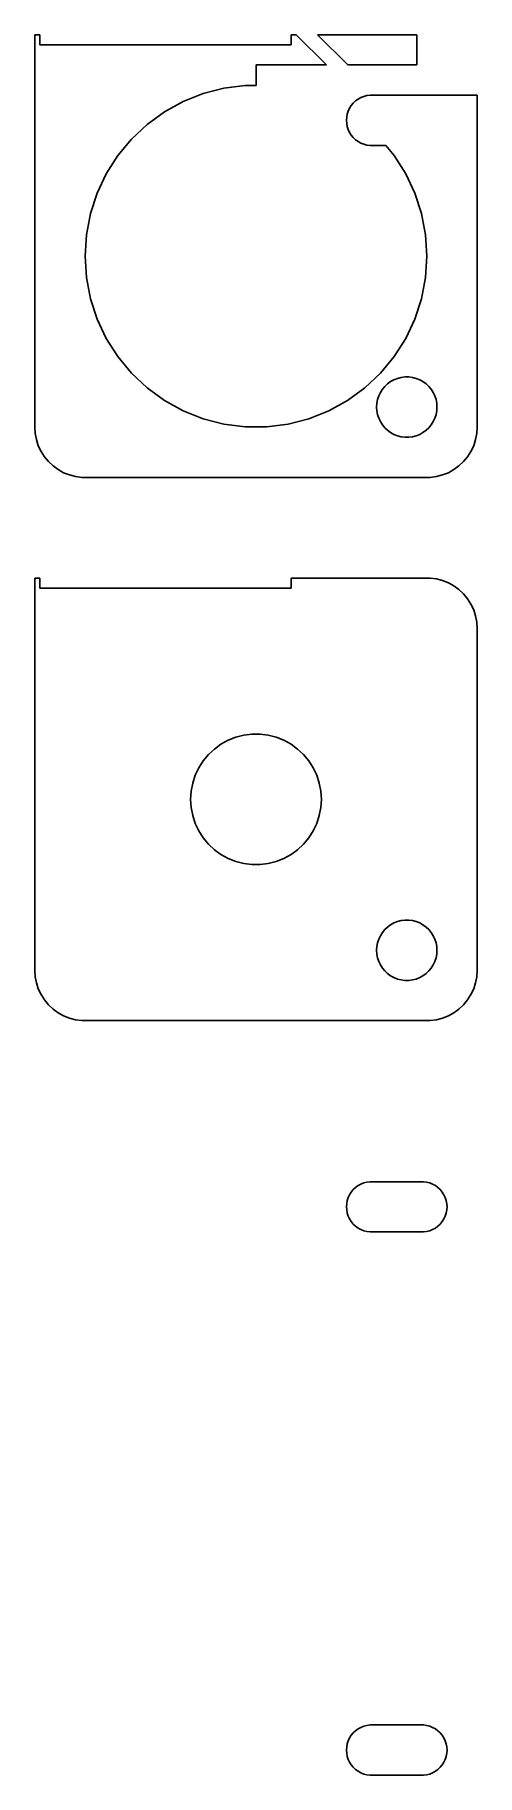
# Model space of a CAD drawing. Header units: metres. Extents: x -22 to 22, y 11 to 184.
import ezdxf

# ---------------------------------------------------------------- set-up
doc = ezdxf.new("R2010")
doc.units = ezdxf.units.M

msp = doc.modelspace()

# ---------------------------------------------------------------- linework, layer by layer
for p, q in [((-21.5, 184), (-22, 184)), ((-22, 184), (-22, 145)), ((-21.5, 183), (-21.5, 184)), ((4.00986, 183.99), (3.5, 183.99)), ((3.5, 183.99), (3.5, 183)), ((6.99998, 181), (4.00986, 183.99)), ((16, 183.99), (6.13118, 183.99)), ((6.13118, 183.99), (9.12131, 181)), ((16, 181), (16, 183.99)), ((3.5, 183), (-21.5, 183)), ((0, 178.966), (0, 181)), ((0, 181), (6.99998, 181)), ((9.12131, 181), (16, 181)), ((-5.25328, 178.168), (-3.18547, 178.699)), ((-3.18547, 178.699), (-1.06743, 178.966)), ((-1.06743, 178.966), (0, 178.966)), ((-9.10905, 176.354), (-7.23824, 177.382)), ((-7.23824, 177.382), (-5.25328, 178.168)), ((9.30922, 176.704), (9.17555, 176.42)), ((9.47745, 176.969), (9.30922, 176.704)), ((9.67757, 177.211), (9.47745, 176.969)), ((9.90643, 177.426), (9.67757, 177.211)), ((10.1604, 177.611), (9.90643, 177.426)), ((10.4355, 177.762), (10.1604, 177.611)), ((10.7274, 177.878), (10.4355, 177.762)), ((11.0315, 177.956), (10.7274, 177.878)), ((11.343, 177.995), (11.0315, 177.956)), ((11.5, 177.995), (11.343, 177.995)), ((22, 178), (11.5, 178)), ((11.5, 178), (11.5, 177.995)), ((22, 145), (22, 178)), ((-12.3925, 173.637), (-10.8362, 175.099)), ((-10.8362, 175.099), (-9.10905, 176.354)), ((9.0197, 175.813), (9, 175.5)), ((9, 175.5), (9.0197, 175.187)), ((9.07854, 176.122), (9.0197, 175.813)), ((9.0197, 175.187), (9.07854, 174.878)), ((9.17555, 176.42), (9.07854, 176.122)), ((9.07854, 174.878), (9.17555, 174.58)), ((-13.7533, 171.992), (-12.3925, 173.637)), ((9.17555, 174.58), (9.30922, 174.296)), ((9.30922, 174.296), (9.47745, 174.031)), ((9.47745, 174.031), (9.67757, 173.789)), ((9.67757, 173.789), (9.90643, 173.574)), ((9.90643, 173.574), (10.1604, 173.389)), ((10.1604, 173.389), (10.4355, 173.238)), ((10.4355, 173.238), (10.7274, 173.122)), ((10.7274, 173.122), (11.0315, 173.044)), ((11.0315, 173.044), (11.343, 173.005)), ((11.343, 173.005), (12.9156, 173.005)), ((12.9156, 173.005), (13.7533, 171.992)), ((-14.8972, 170.19), (-13.7533, 171.992)), ((13.7533, 171.992), (14.8972, 170.19)), ((-15.8062, 168.258), (-14.8972, 170.19)), ((14.8972, 170.19), (15.8062, 168.258)), ((-16.4659, 166.228), (-15.8062, 168.258)), ((15.8062, 168.258), (16.4659, 166.228)), ((-16.8659, 164.131), (-16.4659, 166.228)), ((16.4659, 166.228), (16.8659, 164.131)), ((-17, 162), (-16.8659, 164.131)), ((16.8659, 164.131), (17, 162)), ((-16.8659, 159.869), (-17, 162)), ((17, 162), (16.8659, 159.869)), ((-16.4659, 157.772), (-16.8659, 159.869)), ((16.8659, 159.869), (16.4659, 157.772)), ((-15.8062, 155.742), (-16.4659, 157.772)), ((16.4659, 157.772), (15.8062, 155.742)), ((-14.8972, 153.81), (-15.8062, 155.742)), ((15.8062, 155.742), (14.8972, 153.81)), ((-13.7533, 152.008), (-14.8972, 153.81)), ((14.8972, 153.81), (13.7533, 152.008)), ((-12.3925, 150.363), (-13.7533, 152.008)), ((13.7533, 152.008), (12.3925, 150.363)), ((-10.8362, 148.901), (-12.3925, 150.363)), ((-9.10905, 147.646), (-10.8362, 148.901)), ((10.8362, 148.901), (9.10905, 147.646)), ((12.3925, 150.363), (10.8362, 148.901)), ((12.5729, 148.763), (12.8131, 149.054)), ((12.8131, 149.054), (13.0877, 149.312)), ((13.0877, 149.312), (13.3925, 149.533)), ((13.3925, 149.533), (13.7227, 149.714)), ((13.7227, 149.714), (14.0729, 149.853)), ((14.0729, 149.853), (14.4379, 149.947)), ((14.4379, 149.947), (14.8116, 149.994)), ((14.8116, 149.994), (15.1884, 149.994)), ((15.1884, 149.994), (15.5621, 149.947)), ((15.5621, 149.947), (15.927, 149.853)), ((15.927, 149.853), (16.2773, 149.714)), ((16.2773, 149.714), (16.6075, 149.533)), ((16.6075, 149.533), (16.9123, 149.312)), ((16.9123, 149.312), (17.1869, 149.054)), ((17.1869, 149.054), (17.427, 148.763)), ((-7.23824, 146.618), (-9.10905, 147.646)), ((9.10905, 147.646), (7.23824, 146.618)), ((12, 147), (12.0237, 147.376)), ((12.0237, 147.376), (12.0942, 147.746)), ((12.0942, 147.746), (12.2107, 148.104)), ((12.2107, 148.104), (12.3711, 148.445)), ((12.3711, 148.445), (12.5729, 148.763)), ((17.427, 148.763), (17.6289, 148.445)), ((17.6289, 148.445), (17.7893, 148.104)), ((17.7893, 148.104), (17.9057, 147.746)), ((17.9057, 147.746), (17.9763, 147.376)), ((17.9763, 147.376), (18, 147)), ((-5.25328, 145.832), (-7.23824, 146.618)), ((-3.18547, 145.301), (-5.25328, 145.832)), ((5.25328, 145.832), (3.18547, 145.301)), ((7.23824, 146.618), (5.25328, 145.832)), ((12.0237, 146.624), (12, 147)), ((12.0942, 146.254), (12.0237, 146.624)), ((12.2107, 145.896), (12.0942, 146.254)), ((12.3711, 145.555), (12.2107, 145.896)), ((12.5729, 145.237), (12.3711, 145.555)), ((17.6289, 145.555), (17.427, 145.237)), ((17.7893, 145.896), (17.6289, 145.555)), ((17.9057, 146.254), (17.7893, 145.896)), ((17.9763, 146.624), (17.9057, 146.254)), ((18, 147), (17.9763, 146.624)), ((-22, 145), (-21.9606, 144.373)), ((-21.9606, 144.373), (-21.8429, 143.757)), ((-21.8429, 143.757), (-21.6489, 143.159)), ((-1.06743, 145.034), (-3.18547, 145.301)), ((1.06743, 145.034), (-1.06743, 145.034)), ((3.18547, 145.301), (1.06743, 145.034)), ((12.8131, 144.946), (12.5729, 145.237)), ((13.0877, 144.688), (12.8131, 144.946)), ((13.3925, 144.467), (13.0877, 144.688)), ((13.7227, 144.286), (13.3925, 144.467)), ((14.0729, 144.147), (13.7227, 144.286)), ((14.4379, 144.053), (14.0729, 144.147)), ((14.8116, 144.006), (14.4379, 144.053)), ((15.1884, 144.006), (14.8116, 144.006)), ((15.5621, 144.053), (15.1884, 144.006)), ((15.927, 144.147), (15.5621, 144.053)), ((16.2773, 144.286), (15.927, 144.147)), ((16.6075, 144.467), (16.2773, 144.286)), ((16.9123, 144.688), (16.6075, 144.467)), ((17.1869, 144.946), (16.9123, 144.688)), ((17.427, 145.237), (17.1869, 144.946)), ((21.6489, 143.159), (21.8429, 143.757)), ((21.8429, 143.757), (21.9606, 144.373)), ((21.9606, 144.373), (22, 145)), ((-21.6489, 143.159), (-21.3815, 142.591)), ((-21.3815, 142.591), (-21.0451, 142.061)), ((-21.0451, 142.061), (-20.6448, 141.577)), ((20.6448, 141.577), (21.0451, 142.061)), ((21.0451, 142.061), (21.3815, 142.591)), ((21.3815, 142.591), (21.6489, 143.159)), ((-20.6448, 141.577), (-20.1871, 141.147)), ((-20.1871, 141.147), (-19.6791, 140.778)), ((-19.6791, 140.778), (-19.1289, 140.476)), ((-19.1289, 140.476), (-18.5451, 140.245)), ((-18.5451, 140.245), (-17.9369, 140.089)), ((17.9369, 140.089), (18.5451, 140.245)), ((18.5451, 140.245), (19.1289, 140.476)), ((19.1289, 140.476), (19.6791, 140.778)), ((19.6791, 140.778), (20.1871, 141.147)), ((20.1871, 141.147), (20.6448, 141.577)), ((-17.9369, 140.089), (-17.3139, 140.01)), ((-17.3139, 140.01), (17.3139, 140.01)), ((17.3139, 140.01), (17.9369, 140.089)), ((-21.5, 130), (-22, 130)), ((-22, 130), (-22, 91)), ((-21.5, 129), (-21.5, 130)), ((17.3139, 129.99), (3.5, 129.99)), ((3.5, 129.99), (3.5, 129)), ((17.9369, 129.911), (17.3139, 129.99)), ((18.5451, 129.755), (17.9369, 129.911)), ((19.1289, 129.524), (18.5451, 129.755)), ((3.5, 129), (-21.5, 129)), ((19.6791, 129.222), (19.1289, 129.524)), ((20.1871, 128.853), (19.6791, 129.222)), ((20.6448, 128.423), (20.1871, 128.853)), ((21.0451, 127.939), (20.6448, 128.423)), ((21.3815, 127.409), (21.0451, 127.939)), ((21.6489, 126.841), (21.3815, 127.409)), ((21.8429, 126.243), (21.6489, 126.841)), ((21.9606, 125.627), (21.8429, 126.243)), ((22, 125), (21.9606, 125.627)), ((22, 91), (22, 125)), ((-2.76756, 113.881), (-2.00861, 114.182)), ((-2.00861, 114.182), (-1.21797, 114.385)), ((-1.21797, 114.385), (-0.40813, 114.487)), ((-0.40813, 114.487), (0.40813, 114.487)), ((0.40813, 114.487), (1.21797, 114.385)), ((1.21797, 114.385), (2.00861, 114.182)), ((2.00861, 114.182), (2.76756, 113.881)), ((-5.25861, 111.821), (-4.73828, 112.45)), ((-4.73828, 112.45), (-4.14325, 113.008)), ((-4.14325, 113.008), (-3.48286, 113.488)), ((-3.48286, 113.488), (-2.76756, 113.881)), ((2.76756, 113.881), (3.48286, 113.488)), ((3.48286, 113.488), (4.14325, 113.008)), ((4.14325, 113.008), (4.73828, 112.45)), ((4.73828, 112.45), (5.25861, 111.821)), ((-6.04353, 110.393), (-5.69598, 111.131)), ((-5.69598, 111.131), (-5.25861, 111.821)), ((5.25861, 111.821), (5.69598, 111.131)), ((5.69598, 111.131), (6.04353, 110.393)), ((-6.44873, 108.815), (-6.29578, 109.616)), ((-6.29578, 109.616), (-6.04353, 110.393)), ((6.04353, 110.393), (6.29578, 109.616)), ((6.29578, 109.616), (6.44873, 108.815)), ((-6.5, 108), (-6.44873, 108.815)), ((-6.44873, 107.185), (-6.5, 108)), ((6.44873, 108.815), (6.5, 108)), ((6.5, 108), (6.44873, 107.185)), ((-6.29578, 106.384), (-6.44873, 107.185)), ((-6.04353, 105.607), (-6.29578, 106.384)), ((-5.69598, 104.869), (-6.04353, 105.607)), ((6.04353, 105.607), (5.69598, 104.869)), ((6.29578, 106.384), (6.04353, 105.607)), ((6.44873, 107.185), (6.29578, 106.384)), ((-5.25861, 104.179), (-5.69598, 104.869)), ((-4.73828, 103.55), (-5.25861, 104.179)), ((5.25861, 104.179), (4.73828, 103.55)), ((5.69598, 104.869), (5.25861, 104.179)), ((-4.14325, 102.992), (-4.73828, 103.55)), ((-3.48286, 102.512), (-4.14325, 102.992)), ((-2.76756, 102.119), (-3.48286, 102.512)), ((-2.00861, 101.818), (-2.76756, 102.119)), ((2.76756, 102.119), (2.00861, 101.818)), ((3.48286, 102.512), (2.76756, 102.119)), ((4.14325, 102.992), (3.48286, 102.512)), ((4.73828, 103.55), (4.14325, 102.992)), ((-1.21797, 101.615), (-2.00861, 101.818)), ((-0.40813, 101.513), (-1.21797, 101.615)), ((0.40813, 101.513), (-0.40813, 101.513)), ((1.21797, 101.615), (0.40813, 101.513)), ((2.00861, 101.818), (1.21797, 101.615)), ((12.8131, 95.0536), (13.0877, 95.3116)), ((13.0877, 95.3116), (13.3925, 95.533)), ((13.3925, 95.533), (13.7227, 95.7145)), ((13.7227, 95.7145), (14.0729, 95.8532)), ((14.0729, 95.8532), (14.4379, 95.9469)), ((14.4379, 95.9469), (14.8116, 95.9941)), ((14.8116, 95.9941), (15.1884, 95.9941)), ((15.1884, 95.9941), (15.5621, 95.9469)), ((15.5621, 95.9469), (15.927, 95.8532)), ((15.927, 95.8532), (16.2773, 95.7145)), ((16.2773, 95.7145), (16.6075, 95.533)), ((16.6075, 95.533), (16.9123, 95.3116)), ((16.9123, 95.3116), (17.1869, 95.0536)), ((12.0237, 93.376), (12.0942, 93.7461)), ((12.0942, 93.7461), (12.2107, 94.1044)), ((12.2107, 94.1044), (12.3711, 94.4453)), ((12.3711, 94.4453), (12.5729, 94.7634)), ((12.5729, 94.7634), (12.8131, 95.0536)), ((17.1869, 95.0536), (17.427, 94.7634)), ((17.427, 94.7634), (17.6289, 94.4453)), ((17.6289, 94.4453), (17.7893, 94.1044)), ((17.7893, 94.1044), (17.9057, 93.7461)), ((17.9057, 93.7461), (17.9763, 93.376)), ((12, 93), (12.0237, 93.376)), ((12.0237, 92.624), (12, 93)), ((12.0942, 92.2539), (12.0237, 92.624)), ((12.2107, 91.8956), (12.0942, 92.2539)), ((12.3711, 91.5547), (12.2107, 91.8956)), ((17.7893, 91.8956), (17.6289, 91.5547)), ((17.9057, 92.2539), (17.7893, 91.8956)), ((17.9763, 92.624), (17.9057, 92.2539)), ((17.9763, 93.376), (18, 93)), ((18, 93), (17.9763, 92.624)), ((-22, 91), (-21.9606, 90.3733)), ((-21.9606, 90.3733), (-21.8429, 89.7566)), ((12.5729, 91.2366), (12.3711, 91.5547)), ((12.8131, 90.9464), (12.5729, 91.2366)), ((13.0877, 90.6885), (12.8131, 90.9464)), ((13.3925, 90.467), (13.0877, 90.6885)), ((13.7227, 90.2855), (13.3925, 90.467)), ((14.0729, 90.1468), (13.7227, 90.2855)), ((14.4379, 90.0531), (14.0729, 90.1468)), ((14.8116, 90.0059), (14.4379, 90.0531)), ((15.1884, 90.0059), (14.8116, 90.0059)), ((15.5621, 90.0531), (15.1884, 90.0059)), ((15.927, 90.1468), (15.5621, 90.0531)), ((16.2773, 90.2855), (15.927, 90.1468)), ((16.6075, 90.467), (16.2773, 90.2855)), ((16.9123, 90.6885), (16.6075, 90.467)), ((17.1869, 90.9464), (16.9123, 90.6885)), ((17.427, 91.2366), (17.1869, 90.9464)), ((17.6289, 91.5547), (17.427, 91.2366)), ((21.8429, 89.7566), (21.9606, 90.3733)), ((21.9606, 90.3733), (22, 91)), ((-21.8429, 89.7566), (-21.6489, 89.1594)), ((-21.6489, 89.1594), (-21.3815, 88.5912)), ((-21.3815, 88.5912), (-21.0451, 88.0611)), ((21.0451, 88.0611), (21.3815, 88.5912)), ((21.3815, 88.5912), (21.6489, 89.1594)), ((21.6489, 89.1594), (21.8429, 89.7566)), ((-21.0451, 88.0611), (-20.6448, 87.5773)), ((-20.6448, 87.5773), (-20.1871, 87.1474)), ((-20.1871, 87.1474), (-19.6791, 86.7784)), ((-19.6791, 86.7784), (-19.1289, 86.4759)), ((19.1289, 86.4759), (19.6791, 86.7784)), ((19.6791, 86.7784), (20.1871, 87.1474)), ((20.1871, 87.1474), (20.6448, 87.5773)), ((20.6448, 87.5773), (21.0451, 88.0611)), ((-19.1289, 86.4759), (-18.5451, 86.2447)), ((-18.5451, 86.2447), (-17.9369, 86.0886)), ((-17.9369, 86.0886), (-17.3139, 86.0099)), ((-17.3139, 86.0099), (17.3139, 86.0099)), ((17.3139, 86.0099), (17.9369, 86.0886)), ((17.9369, 86.0886), (18.5451, 86.2447)), ((18.5451, 86.2447), (19.1289, 86.4759)), ((9.67757, 69.2114), (9.47745, 68.9695)), ((9.90643, 69.4263), (9.67757, 69.2114)), ((10.1604, 69.6108), (9.90643, 69.4263)), ((10.4355, 69.7621), (10.1604, 69.6108)), ((10.7274, 69.8776), (10.4355, 69.7621)), ((11.0315, 69.9557), (10.7274, 69.8776)), ((11.343, 69.9951), (11.0315, 69.9557)), ((16.657, 69.9951), (11.343, 69.9951)), ((16.9684, 69.9557), (16.657, 69.9951)), ((17.2725, 69.8776), (16.9684, 69.9557)), ((17.5644, 69.7621), (17.2725, 69.8776)), ((17.8396, 69.6108), (17.5644, 69.7621)), ((18.0936, 69.4263), (17.8396, 69.6108)), ((18.3224, 69.2114), (18.0936, 69.4263)), ((18.5225, 68.9695), (18.3224, 69.2114)), ((9.0197, 67.8133), (9, 67.5)), ((9, 67.5), (9.0197, 67.1867)), ((9.07854, 68.1217), (9.0197, 67.8133)), ((9.17555, 68.4203), (9.07854, 68.1217)), ((9.30922, 68.7044), (9.17555, 68.4203)), ((9.47745, 68.9695), (9.30922, 68.7044)), ((18.6908, 68.7044), (18.5225, 68.9695)), ((18.8244, 68.4203), (18.6908, 68.7044)), ((18.9214, 68.1217), (18.8244, 68.4203)), ((18.9803, 67.8133), (18.9214, 68.1217)), ((19, 67.5), (18.9803, 67.8133)), ((18.9803, 67.1867), (19, 67.5)), ((9.0197, 67.1867), (9.07854, 66.8783)), ((9.07854, 66.8783), (9.17555, 66.5797)), ((9.17555, 66.5797), (9.30922, 66.2956)), ((9.30922, 66.2956), (9.47745, 66.0305)), ((9.47745, 66.0305), (9.67757, 65.7886)), ((9.67757, 65.7886), (9.90643, 65.5737)), ((18.0936, 65.5737), (18.3224, 65.7886)), ((18.3224, 65.7886), (18.5225, 66.0305)), ((18.5225, 66.0305), (18.6908, 66.2956)), ((18.6908, 66.2956), (18.8244, 66.5797)), ((18.8244, 66.5797), (18.9214, 66.8783)), ((18.9214, 66.8783), (18.9803, 67.1867)), ((9.90643, 65.5737), (10.1604, 65.3892)), ((10.1604, 65.3892), (10.4355, 65.2379)), ((10.4355, 65.2379), (10.7274, 65.1223)), ((10.7274, 65.1223), (11.0315, 65.0443)), ((11.0315, 65.0443), (11.343, 65.0049)), ((11.343, 65.0049), (16.657, 65.0049)), ((16.657, 65.0049), (16.9684, 65.0443)), ((16.9684, 65.0443), (17.2725, 65.1223)), ((17.2725, 65.1223), (17.5644, 65.2379)), ((17.5644, 65.2379), (17.8396, 65.3892)), ((17.8396, 65.3892), (18.0936, 65.5737)), ((10.1604, 15.6108), (9.90643, 15.4263)), ((10.4355, 15.7621), (10.1604, 15.6108)), ((10.7274, 15.8776), (10.4355, 15.7621)), ((11.0315, 15.9557), (10.7274, 15.8776)), ((11.343, 15.9951), (11.0315, 15.9557)), ((16.657, 15.9951), (11.343, 15.9951)), ((16.9684, 15.9557), (16.657, 15.9951)), ((17.2725, 15.8776), (16.9684, 15.9557)), ((17.5644, 15.7621), (17.2725, 15.8776)), ((17.8396, 15.6108), (17.5644, 15.7621)), ((18.0936, 15.4263), (17.8396, 15.6108)), ((9.07854, 14.1217), (9.0197, 13.8133)), ((9.17555, 14.4203), (9.07854, 14.1217)), ((9.30922, 14.7044), (9.17555, 14.4203)), ((9.47745, 14.9695), (9.30922, 14.7044)), ((9.67757, 15.2114), (9.47745, 14.9695)), ((9.90643, 15.4263), (9.67757, 15.2114)), ((18.3224, 15.2114), (18.0936, 15.4263)), ((18.5225, 14.9695), (18.3224, 15.2114)), ((18.6908, 14.7044), (18.5225, 14.9695)), ((18.8244, 14.4203), (18.6908, 14.7044)), ((18.9214, 14.1217), (18.8244, 14.4203)), ((18.9803, 13.8133), (18.9214, 14.1217)), ((9.0197, 13.8133), (9, 13.5)), ((9, 13.5), (9.0197, 13.1867)), ((9.0197, 13.1867), (9.07854, 12.8783)), ((9.07854, 12.8783), (9.17555, 12.5797)), ((9.17555, 12.5797), (9.30922, 12.2956)), ((9.30922, 12.2956), (9.47745, 12.0305)), ((18.5225, 12.0305), (18.6908, 12.2956)), ((18.6908, 12.2956), (18.8244, 12.5797)), ((18.8244, 12.5797), (18.9214, 12.8783)), ((18.9214, 12.8783), (18.9803, 13.1867)), ((19, 13.5), (18.9803, 13.8133)), ((18.9803, 13.1867), (19, 13.5)), ((9.47745, 12.0305), (9.67757, 11.7886)), ((9.67757, 11.7886), (9.90643, 11.5737)), ((9.90643, 11.5737), (10.1604, 11.3892)), ((10.1604, 11.3892), (10.4355, 11.2379)), ((10.4355, 11.2379), (10.7274, 11.1223)), ((10.7274, 11.1223), (11.0315, 11.0443)), ((11.0315, 11.0443), (11.343, 11.0049)), ((11.343, 11.0049), (16.657, 11.0049)), ((16.657, 11.0049), (16.9684, 11.0443)), ((16.9684, 11.0443), (17.2725, 11.1223)), ((17.2725, 11.1223), (17.5644, 11.2379)), ((17.5644, 11.2379), (17.8396, 11.3892)), ((17.8396, 11.3892), (18.0936, 11.5737)), ((18.0936, 11.5737), (18.3224, 11.7886)), ((18.3224, 11.7886), (18.5225, 12.0305))]:
    msp.add_line(p, q)

doc.saveas('drawing.dxf')
